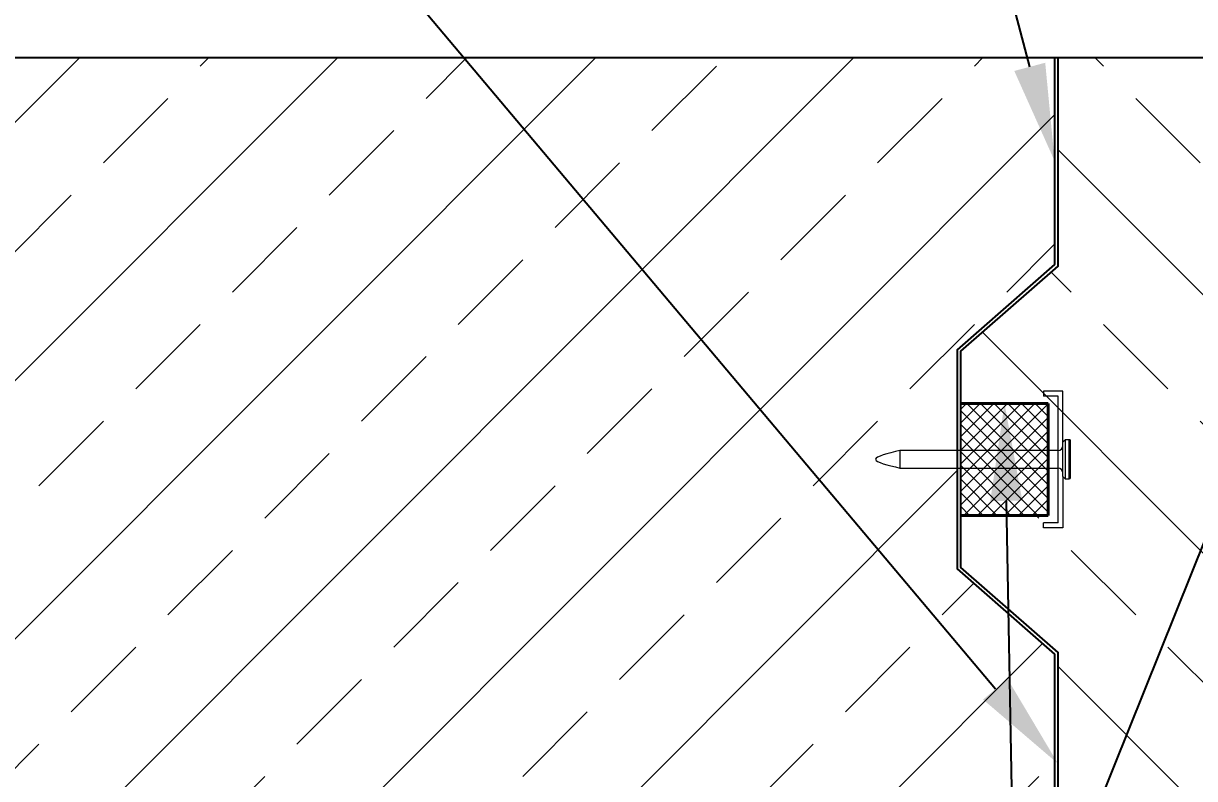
# Model space of a CAD drawing. Header units: millimetres. Extents: x 647 to 146539, y -131215 to 59.
# Drawn here: x 105423.5 to 105664.2, y -12095.7 to -11940.7 of the extents above; entities that cross this region are included whole.
import ezdxf
from ezdxf import colors
from ezdxf.entities.mleader import LeaderData, LeaderLine
from ezdxf.math import Vec2, Vec3

# ---------------------------------------------------------------- set-up
doc = ezdxf.new("R2010")
doc.units = ezdxf.units.MM
for name, color, linetype, lineweight in [('G-Cienka', 4, 'Continuous', 9), ('G-Elementy konstrukcyjne', 1, 'Continuous', 40), ('G-Kreskowanie', 9, 'Continuous', 5), ('G-Obrys', 3, 'Continuous', 20)]:
    doc.layers.add(name, color=color, linetype=linetype, lineweight=lineweight)
doc.layers.add('G-Prety', color=1, linetype='Continuous')
doc.styles.add('Arial-GG', font='arial.ttf')

msp = doc.modelspace()

# ---------------------------------------------------------------- hatches: boundary and pattern name
at = {"layer": 'G-Kreskowanie'}
h = msp.add_hatch(dxfattribs=at)
h.set_pattern_fill('ANSI33', color=256, scale=150)
h.set_pattern_definition([(45, (-1494506.263, 725752.96), (-26.5165043, 26.5165043), []), (45, (-1494479.746, 725752.96), (-26.5165043, 26.5165043), [18.75, -9.375])])
edge = h.paths.add_edge_path()
edge.add_line((105263.85, -12239.67), (105263.85, -11947.67))
edge.add_line((105263.85, -11947.67), (105635.44, -11947.67))
edge.add_line((105635.44, -11947.67), (105635.44, -11990.17))
edge.add_line((105635.44, -11990.17), (105615.44, -12007.67))
edge.add_line((105615.44, -12007.67), (105615.44, -12028.37))
edge.add_line((105615.44, -12028.37), (105603.64, -12028.37))
edge.add_spline(control_points=[(105603.64, -12028.37), (105601.14, -12028.97), (105596.14, -12030.17), (105601.14, -12031.37), (105603.64, -12031.97)], knot_values=[0, 0, 0, 0, 0.5, 1, 1, 1, 1], degree=3, periodic=0)
edge.add_line((105603.64, -12031.97), (105615.44, -12031.97))
edge.add_line((105615.44, -12031.97), (105615.44, -12052.67))
edge.add_line((105615.44, -12052.67), (105635.44, -12070.17))
edge.add_line((105635.44, -12070.17), (105635.44, -12115.17))
edge.add_line((105635.44, -12115.17), (105615.44, -12132.67))
edge.add_line((105615.44, -12132.67), (105615.44, -12153.37))
edge.add_line((105615.44, -12153.37), (105603.64, -12153.37))
edge.add_spline(control_points=[(105603.64, -12153.37), (105601.14, -12153.97), (105596.14, -12155.17), (105601.14, -12156.37), (105603.64, -12156.97)], knot_values=[0, 0, 0, 0, 0.5, 1, 1, 1, 1], degree=3, periodic=0)
edge.add_line((105603.64, -12156.97), (105615.44, -12156.97))
edge.add_line((105615.44, -12156.97), (105615.44, -12177.67))
edge.add_line((105615.44, -12177.67), (105635.44, -12195.17))
edge.add_line((105635.44, -12195.17), (105635.44, -12239.67))
edge.add_line((105635.44, -12239.67), (105535.8, -12239.67))
edge.add_ellipse((105535.8, -12232.67), major_axis=(7, 0), ratio=1, start_angle=270, end_angle=360)
edge.add_ellipse((105535.8, -12232.67), major_axis=(7, 0), ratio=1, start_angle=0, end_angle=270)
edge.add_line((105535.8, -12239.67), (105335.8, -12239.67))
edge.add_ellipse((105335.8, -12232.67), major_axis=(7, 0), ratio=1, start_angle=270, end_angle=360)
edge.add_ellipse((105335.8, -12232.67), major_axis=(7, 0), ratio=1, start_angle=0, end_angle=270)
edge.add_line((105335.8, -12239.67), (105263.85, -12239.67))
h = msp.add_hatch(dxfattribs=at)
h.set_pattern_fill('ANSI33', color=256, scale=150, angle=90)
h.set_pattern_definition([(135, (-1494506.263, 725752.96), (-26.5165043, -26.5165043), []), (135, (-1494506.263, 725779.477), (-26.5165043, -26.5165043), [18.75, -9.375])])
h.paths.add_polyline_path([(105636.14, -12239.67), (105636.14, -12194.85), (105616.14, -12177.35), (105616.14, -12166.69), (105634.14, -12166.69), (105634.14, -12143.69), (105616.14, -12143.69), (105616.14, -12132.99), (105636.14, -12115.49), (105636.14, -12069.85), (105616.14, -12052.35), (105616.14, -12041.69), (105634.14, -12041.69), (105634.14, -12018.69), (105616.14, -12018.69), (105616.14, -12007.99), (105636.14, -11990.49), (105636.14, -11947.67), (106007.74, -11947.67), (106007.74, -12239.67), (105935.8, -12239.67, 0.414214), (105942.8, -12232.67, 2.414214), (105935.8, -12239.67), (105735.8, -12239.67, 0.414214), (105742.8, -12232.67, 2.414214), (105735.8, -12239.67)])
h.paths.add_polyline_path([(105832.79, -12237.55), (105848.1, -12237.55), (105848.1, -12165.18), (105832.79, -12165.18)], flags=24)
h = msp.add_hatch(dxfattribs=at)
h.set_pattern_fill('NET', color=256, scale=0.625, angle=315)
h.set_pattern_definition([(315, (105116.4525, -10701.0896), (1.403165, 1.403165), []), (45, (105116.4525, -10701.0896), (-1.403165, 1.403165), [])])
h.paths.add_polyline_path([(105634.14, -12041.69), (105634.14, -12018.69), (105616.14, -12018.69), (105616.14, -12041.69)])

# ---------------------------------------------------------------- linework, layer by layer
at = {"layer": 'G-Cienka'}
for p, q in [((105637.14, -12016.17), (105633.14, -12016.17)), ((105633.14, -12016.17), (105633.14, -12017.17)), ((105637.14, -12026.69), (105637.14, -12016.17)), ((105636.14, -12017.17), (105633.14, -12017.17)), ((105636.14, -12043.22), (105636.14, -12017.17)), ((105637.64, -12026.17), (105637.14, -12026.67)), ((105637.64, -12034.17), (105637.64, -12026.17)), ((105638.44, -12026.17), (105637.64, -12026.17)), ((105638.44, -12026.39), (105638.44, -12026.17)), ((105638.44, -12026.2), (105638.44, -12026.99)), ((105638.44, -12026.28), (105638.44, -12026.2)), ((105638.64, -12026.2), (105638.44, -12026.2)), ((105638.44, -12026.2), (105638.64, -12026.2)), ((105638.44, -12026.2), (105638.44, -12026.23)), ((105638.44, -12026.97), (105638.44, -12026.23)), ((105638.64, -12026.23), (105638.44, -12026.23)), ((105638.64, -12026.28), (105638.44, -12026.28)), ((105638.44, -12027.08), (105638.44, -12026.28)), ((105638.44, -12026.39), (105638.44, -12026.3)), ((105638.44, -12026.3), (105638.64, -12026.3)), ((105638.44, -12026.3), (105638.44, -12027.1)), ((105638.44, -12026.47), (105638.44, -12026.39)), ((105638.64, -12026.39), (105638.44, -12026.39)), ((105638.44, -12026.39), (105638.64, -12026.39)), ((105638.44, -12027.19), (105638.44, -12026.39)), ((105638.44, -12026.47), (105638.44, -12026.89)), ((105638.44, -12026.47), (105638.64, -12026.47)), ((105638.44, -12026.47), (105638.64, -12026.47)), ((105638.44, -12026.47), (105638.44, -12026.56)), ((105638.44, -12026.47), (105638.44, -12027.21)), ((105638.64, -12026.2), (105638.64, -12026.99)), ((105638.64, -12026.28), (105638.64, -12026.2)), ((105638.64, -12026.2), (105638.64, -12026.2)), ((105638.64, -12026.97), (105638.64, -12026.23)), ((105638.64, -12026.47), (105638.64, -12026.23)), ((105638.64, -12027.08), (105638.64, -12026.28)), ((105638.64, -12026.39), (105638.64, -12026.3)), ((105638.64, -12026.3), (105638.64, -12027.1)), ((105638.64, -12026.39), (105638.64, -12026.39)), ((105638.64, -12027.19), (105638.64, -12026.39)), ((105638.64, -12026.47), (105638.64, -12026.89)), ((105638.64, -12026.47), (105638.64, -12026.88)), ((105638.64, -12026.47), (105638.64, -12027.21)), ((105636.14, -12028.37), (105603.64, -12028.37)), ((105603.64, -12028.37), (105603.64, -12031.97)), ((105637.14, -12033.67), (105637.14, -12026.69)), ((105638.44, -12026.86), (105638.44, -12026.56)), ((105638.64, -12026.56), (105638.44, -12026.56)), ((105638.44, -12026.82), (105638.44, -12026.86)), ((105638.44, -12026.82), (105638.64, -12026.82)), ((105638.44, -12026.82), (105638.44, -12026.99)), ((105638.44, -12026.86), (105638.64, -12026.86)), ((105638.44, -12027.01), (105638.44, -12026.88)), ((105638.64, -12026.88), (105638.44, -12026.88)), ((105638.44, -12027.29), (105638.44, -12026.88)), ((105638.64, -12026.89), (105638.44, -12026.89)), ((105638.44, -12026.89), (105638.44, -12026.97)), ((105638.44, -12026.97), (105638.64, -12026.97)), ((105638.64, -12026.99), (105638.44, -12026.99)), ((105638.64, -12026.99), (105638.44, -12026.99)), ((105638.44, -12026.99), (105638.44, -12027.08)), ((105638.44, -12027.06), (105638.44, -12026.99)), ((105638.44, -12027.01), (105638.64, -12027.01)), ((105638.44, -12027.01), (105638.44, -12027.31)), ((105638.44, -12027.86), (105638.44, -12027.06)), ((105638.64, -12027.06), (105638.44, -12027.06)), ((105638.44, -12027.08), (105638.44, -12027.88)), ((105638.44, -12027.17), (105638.44, -12027.08)), ((105638.44, -12027.08), (105638.64, -12027.08)), ((105638.44, -12027.08), (105638.64, -12027.08)), ((105638.64, -12027.1), (105638.44, -12027.1)), ((105638.44, -12027.1), (105638.44, -12027.19)), ((105638.44, -12027.12), (105638.44, -12027.77)), ((105638.44, -12027.12), (105638.64, -12027.12)), ((105638.44, -12027.12), (105638.44, -12027.33)), ((105638.44, -12027.97), (105638.44, -12027.17)), ((105638.64, -12027.17), (105638.44, -12027.17)), ((105638.44, -12027.19), (105638.44, -12027.99)), ((105638.44, -12027.28), (105638.44, -12027.19)), ((105638.44, -12027.19), (105638.64, -12027.19)), ((105638.44, -12027.19), (105638.64, -12027.19)), ((105638.64, -12027.21), (105638.44, -12027.21)), ((105638.44, -12027.21), (105638.44, -12027.29)), ((105638.44, -12028.07), (105638.44, -12027.28)), ((105638.64, -12027.28), (105638.44, -12027.28)), ((105638.44, -12027.29), (105638.64, -12027.29)), ((105638.44, -12027.3), (105638.44, -12028.09)), ((105638.44, -12027.38), (105638.44, -12027.3)), ((105638.44, -12027.3), (105638.64, -12027.3)), ((105638.64, -12027.31), (105638.44, -12027.31)), ((105638.44, -12027.31), (105638.44, -12027.36)), ((105638.44, -12027.75), (105638.44, -12027.33)), ((105638.64, -12027.33), (105638.44, -12027.33)), ((105638.64, -12027.36), (105638.44, -12027.36)), ((105638.44, -12027.58), (105638.44, -12027.36)), ((105638.44, -12028.18), (105638.44, -12027.38)), ((105638.64, -12027.38), (105638.44, -12027.38)), ((105638.44, -12027.41), (105638.44, -12028.2)), ((105638.44, -12027.41), (105638.64, -12027.41)), ((105638.44, -12027.49), (105638.44, -12027.41)), ((105638.44, -12028.29), (105638.44, -12027.49)), ((105638.64, -12027.49), (105638.44, -12027.49)), ((105638.44, -12027.51), (105638.44, -12028.31)), ((105638.44, -12027.58), (105638.44, -12027.51)), ((105638.44, -12027.51), (105638.64, -12027.51)), ((105638.44, -12027.58), (105638.64, -12027.58)), ((105638.44, -12027.72), (105638.64, -12027.72)), ((105638.44, -12027.72), (105638.44, -12027.9)), ((105638.44, -12027.72), (105638.44, -12027.75)), ((105638.44, -12028.39), (105638.44, -12027.74)), ((105638.44, -12027.99), (105638.44, -12027.74)), ((105638.64, -12027.74), (105638.44, -12027.74)), ((105638.44, -12027.75), (105638.64, -12027.75)), ((105638.44, -12027.77), (105638.44, -12027.86)), ((105638.64, -12027.77), (105638.44, -12027.77)), ((105638.44, -12027.86), (105638.64, -12027.86)), ((105638.44, -12027.88), (105638.44, -12027.97)), ((105638.64, -12027.88), (105638.44, -12027.88)), ((105638.64, -12027.9), (105638.44, -12027.9)), ((105638.44, -12027.95), (105638.44, -12027.9)), ((105638.44, -12028.75), (105638.44, -12027.95)), ((105638.64, -12027.95), (105638.44, -12027.95)), ((105638.44, -12027.97), (105638.44, -12028.77)), ((105638.44, -12027.97), (105638.64, -12027.97)), ((105638.44, -12027.97), (105638.64, -12027.97)), ((105638.44, -12028.06), (105638.44, -12027.97)), ((105638.44, -12027.99), (105638.44, -12028.42)), ((105638.44, -12027.99), (105638.64, -12027.99)), ((105638.44, -12027.99), (105638.44, -12028.07)), ((105638.64, -12027.99), (105638.44, -12027.99)), ((105638.44, -12028.85), (105638.44, -12028.06)), ((105638.64, -12028.06), (105638.44, -12028.06)), ((105638.44, -12028.07), (105638.64, -12028.07)), ((105638.44, -12028.16), (105638.44, -12028.08)), ((105638.44, -12028.08), (105638.44, -12028.87)), ((105638.44, -12028.08), (105638.64, -12028.08)), ((105638.44, -12028.09), (105638.44, -12028.18)), ((105638.64, -12028.09), (105638.44, -12028.09)), ((105638.64, -12028.16), (105638.44, -12028.16)), ((105638.44, -12028.96), (105638.44, -12028.16)), ((105638.44, -12028.18), (105638.64, -12028.18)), ((105638.44, -12028.19), (105638.44, -12028.98)), ((105638.44, -12028.19), (105638.64, -12028.19)), ((105638.44, -12028.27), (105638.44, -12028.19)), ((105638.44, -12028.2), (105638.44, -12028.29)), ((105638.64, -12028.2), (105638.44, -12028.2)), ((105638.44, -12029.07), (105638.44, -12028.27)), ((105638.64, -12028.27), (105638.44, -12028.27)), ((105638.44, -12028.29), (105638.44, -12029.09)), ((105638.44, -12028.29), (105638.64, -12028.29)), ((105638.44, -12028.29), (105638.64, -12028.29)), ((105638.44, -12028.38), (105638.44, -12028.29)), ((105638.44, -12028.31), (105638.44, -12028.39)), ((105638.64, -12028.31), (105638.44, -12028.31)), ((105638.44, -12029.17), (105638.44, -12028.38)), ((105638.64, -12028.38), (105638.44, -12028.38)), ((105638.44, -12028.39), (105638.64, -12028.39)), ((105638.44, -12028.4), (105638.44, -12029.2)), ((105638.44, -12028.4), (105638.64, -12028.4)), ((105638.44, -12028.49), (105638.44, -12028.4)), ((105638.44, -12028.42), (105638.44, -12028.45)), ((105638.64, -12028.42), (105638.44, -12028.42)), ((105638.64, -12028.45), (105638.44, -12028.45)), ((105638.44, -12028.66), (105638.44, -12028.45)), ((105638.44, -12029.28), (105638.44, -12028.49)), ((105638.64, -12028.49), (105638.44, -12028.49)), ((105638.44, -12028.51), (105638.44, -12029.3)), ((105638.44, -12028.51), (105638.64, -12028.51)), ((105638.44, -12028.59), (105638.44, -12028.51)), ((105638.44, -12029.39), (105638.44, -12028.59)), ((105638.64, -12028.59), (105638.44, -12028.59)), ((105638.44, -12028.61), (105638.44, -12029.41)), ((105638.44, -12028.61), (105638.64, -12028.61)), ((105638.44, -12028.66), (105638.44, -12028.61)), ((105638.44, -12028.66), (105638.64, -12028.66)), ((105638.44, -12028.67), (105638.64, -12028.67)), ((105638.44, -12028.67), (105638.44, -12028.86)), ((105638.44, -12028.67), (105638.44, -12028.75)), ((105638.44, -12028.75), (105638.64, -12028.75)), ((105638.44, -12028.77), (105638.44, -12028.85)), ((105638.64, -12028.77), (105638.44, -12028.77)), ((105638.44, -12028.85), (105638.64, -12028.85)), ((105638.64, -12028.86), (105638.44, -12028.86)), ((105638.44, -12028.94), (105638.44, -12028.86)), ((105638.44, -12028.87), (105638.44, -12030.64)), ((105638.44, -12028.87), (105638.44, -12029.65)), ((105638.44, -12028.87), (105638.64, -12028.87)), ((105638.44, -12028.87), (105638.44, -12028.96)), ((105638.64, -12028.87), (105638.44, -12028.87)), ((105638.64, -12026.86), (105638.64, -12026.56)), ((105638.64, -12026.82), (105638.64, -12026.56)), ((105638.64, -12026.82), (105638.64, -12026.86)), ((105638.64, -12027.29), (105638.64, -12026.88)), ((105638.64, -12026.89), (105638.64, -12026.97)), ((105638.64, -12027.12), (105638.64, -12026.99)), ((105638.64, -12026.99), (105638.64, -12027.08)), ((105638.64, -12027.06), (105638.64, -12026.99)), ((105638.64, -12027.01), (105638.64, -12027.31)), ((105638.64, -12027.01), (105638.64, -12027.36)), ((105638.64, -12027.86), (105638.64, -12027.06)), ((105638.64, -12027.08), (105638.64, -12027.88)), ((105638.64, -12027.17), (105638.64, -12027.08)), ((105638.64, -12027.1), (105638.64, -12027.19)), ((105638.64, -12027.12), (105638.64, -12027.77)), ((105638.64, -12027.97), (105638.64, -12027.17)), ((105638.64, -12027.19), (105638.64, -12027.99)), ((105638.64, -12027.28), (105638.64, -12027.19)), ((105638.64, -12027.21), (105638.64, -12027.29)), ((105638.64, -12028.07), (105638.64, -12027.28)), ((105638.64, -12027.3), (105638.64, -12028.09)), ((105638.64, -12027.38), (105638.64, -12027.3)), ((105638.64, -12027.31), (105638.64, -12027.36)), ((105638.64, -12027.75), (105638.64, -12027.33)), ((105638.64, -12027.72), (105638.64, -12027.33)), ((105638.64, -12028.18), (105638.64, -12027.38)), ((105638.64, -12027.41), (105638.64, -12028.2)), ((105638.64, -12027.49), (105638.64, -12027.41)), ((105638.64, -12028.29), (105638.64, -12027.49)), ((105638.64, -12027.51), (105638.64, -12028.31)), ((105638.64, -12027.58), (105638.64, -12027.51)), ((105638.64, -12027.58), (105638.64, -12027.74)), ((105638.64, -12027.72), (105638.64, -12027.75)), ((105638.64, -12028.39), (105638.64, -12027.74)), ((105638.64, -12027.77), (105638.64, -12027.86)), ((105638.64, -12027.88), (105638.64, -12027.97)), ((105638.64, -12028.67), (105638.64, -12027.9)), ((105638.64, -12027.95), (105638.64, -12027.9)), ((105638.64, -12028.75), (105638.64, -12027.95)), ((105638.64, -12027.97), (105638.64, -12028.77)), ((105638.64, -12028.06), (105638.64, -12027.97)), ((105638.64, -12027.99), (105638.64, -12028.45)), ((105638.64, -12027.99), (105638.64, -12028.42)), ((105638.64, -12027.99), (105638.64, -12028.07)), ((105638.64, -12028.85), (105638.64, -12028.06)), ((105638.64, -12028.16), (105638.64, -12028.08)), ((105638.64, -12028.08), (105638.64, -12028.87)), ((105638.64, -12028.09), (105638.64, -12028.18)), ((105638.64, -12028.96), (105638.64, -12028.16)), ((105638.64, -12028.19), (105638.64, -12028.98)), ((105638.64, -12028.27), (105638.64, -12028.19)), ((105638.64, -12028.2), (105638.64, -12028.29)), ((105638.64, -12029.07), (105638.64, -12028.27)), ((105638.64, -12028.29), (105638.64, -12029.09)), ((105638.64, -12028.38), (105638.64, -12028.29)), ((105638.64, -12028.31), (105638.64, -12028.39)), ((105638.64, -12029.17), (105638.64, -12028.38)), ((105638.64, -12028.4), (105638.64, -12029.2)), ((105638.64, -12028.49), (105638.64, -12028.4)), ((105638.64, -12028.42), (105638.64, -12028.45)), ((105638.64, -12029.28), (105638.64, -12028.49)), ((105638.64, -12028.51), (105638.64, -12029.3)), ((105638.64, -12028.59), (105638.64, -12028.51)), ((105638.64, -12029.39), (105638.64, -12028.59)), ((105638.64, -12028.61), (105638.64, -12029.41)), ((105638.64, -12028.66), (105638.64, -12028.61)), ((105638.64, -12028.66), (105638.64, -12029.49)), ((105638.64, -12028.67), (105638.64, -12028.75)), ((105638.64, -12028.77), (105638.64, -12028.85)), ((105638.64, -12028.87), (105638.64, -12028.86)), ((105638.64, -12028.94), (105638.64, -12028.86)), ((105638.64, -12028.87), (105638.64, -12029.65)), ((105638.64, -12028.87), (105638.64, -12028.96)), ((105638.44, -12029.74), (105638.44, -12028.94)), ((105638.64, -12028.94), (105638.44, -12028.94)), ((105638.44, -12028.96), (105638.64, -12028.96)), ((105638.44, -12028.97), (105638.44, -12029.76)), ((105638.44, -12029.05), (105638.44, -12028.97)), ((105638.44, -12028.97), (105638.64, -12028.97)), ((105638.44, -12028.98), (105638.44, -12029.07)), ((105638.64, -12028.98), (105638.44, -12028.98)), ((105638.44, -12029.85), (105638.44, -12029.05)), ((105638.64, -12029.05), (105638.44, -12029.05)), ((105638.44, -12029.07), (105638.44, -12029.87)), ((105638.44, -12029.07), (105638.64, -12029.07)), ((105638.44, -12029.07), (105638.64, -12029.07)), ((105638.44, -12029.16), (105638.44, -12029.07)), ((105638.44, -12029.09), (105638.44, -12029.17)), ((105638.64, -12029.09), (105638.44, -12029.09)), ((105638.44, -12029.95), (105638.44, -12029.16)), ((105638.64, -12029.16), (105638.44, -12029.16)), ((105638.44, -12029.17), (105638.64, -12029.17)), ((105638.44, -12029.18), (105638.44, -12029.98)), ((105638.44, -12029.18), (105638.64, -12029.18)), ((105638.44, -12029.27), (105638.44, -12029.18)), ((105638.44, -12029.2), (105638.44, -12029.28)), ((105638.64, -12029.2), (105638.44, -12029.2)), ((105638.44, -12030.06), (105638.44, -12029.27)), ((105638.64, -12029.27), (105638.44, -12029.27)), ((105638.44, -12029.28), (105638.64, -12029.28)), ((105638.44, -12029.29), (105638.44, -12030.08)), ((105638.44, -12029.29), (105638.64, -12029.29)), ((105638.44, -12029.37), (105638.44, -12029.29)), ((105638.44, -12029.3), (105638.44, -12029.39)), ((105638.64, -12029.3), (105638.44, -12029.3)), ((105638.44, -12030.17), (105638.44, -12029.37)), ((105638.64, -12029.37), (105638.44, -12029.37)), ((105638.44, -12029.48), (105638.44, -12029.39)), ((105638.44, -12029.39), (105638.44, -12030.19)), ((105638.44, -12029.39), (105638.64, -12029.39)), ((105638.44, -12029.39), (105638.64, -12029.39)), ((105638.44, -12029.41), (105638.44, -12029.49)), ((105638.64, -12029.41), (105638.44, -12029.41)), ((105638.44, -12030.28), (105638.44, -12029.48)), ((105638.64, -12029.48), (105638.44, -12029.48)), ((105638.64, -12029.49), (105638.44, -12029.49)), ((105638.44, -12029.69), (105638.44, -12029.49)), ((105638.44, -12029.5), (105638.44, -12030.3)), ((105638.44, -12029.5), (105638.64, -12029.5)), ((105638.44, -12029.59), (105638.44, -12029.5)), ((105638.44, -12030.38), (105638.44, -12029.59)), ((105638.64, -12029.59), (105638.44, -12029.59)), ((105638.44, -12029.61), (105638.44, -12030.4)), ((105638.44, -12029.61), (105638.64, -12029.61)), ((105638.44, -12029.69), (105638.44, -12029.61)), ((105638.44, -12029.65), (105638.44, -12029.74)), ((105638.64, -12029.65), (105638.44, -12029.65)), ((105638.44, -12029.69), (105638.64, -12029.69)), ((105638.44, -12030.49), (105638.44, -12029.71)), ((105638.44, -12031.47), (105638.44, -12029.71)), ((105638.64, -12029.71), (105638.44, -12029.71)), ((105638.44, -12029.74), (105638.64, -12029.74)), ((105638.44, -12029.76), (105638.44, -12029.85)), ((105638.64, -12029.76), (105638.44, -12029.76)), ((105638.44, -12029.85), (105638.44, -12030.64)), ((105638.44, -12029.94), (105638.44, -12029.85)), ((105638.44, -12029.85), (105638.64, -12029.85)), ((105638.44, -12029.85), (105638.64, -12029.85)), ((105638.44, -12029.87), (105638.44, -12029.95)), ((105638.64, -12029.87), (105638.44, -12029.87)), ((105638.44, -12030.73), (105638.44, -12029.94)), ((105638.64, -12029.94), (105638.44, -12029.94)), ((105638.44, -12029.95), (105638.64, -12029.95)), ((105638.44, -12029.96), (105638.44, -12030.76)), ((105638.44, -12029.96), (105638.64, -12029.96)), ((105638.44, -12030.05), (105638.44, -12029.96)), ((105638.44, -12029.98), (105638.44, -12030.06)), ((105638.64, -12029.98), (105638.44, -12029.98)), ((105638.44, -12030.84), (105638.44, -12030.05)), ((105638.64, -12030.05), (105638.44, -12030.05)), ((105638.44, -12030.06), (105638.64, -12030.06)), ((105638.44, -12030.07), (105638.44, -12030.86)), ((105638.44, -12030.15), (105638.44, -12030.07)), ((105638.44, -12030.07), (105638.64, -12030.07)), ((105638.44, -12030.08), (105638.44, -12030.17)), ((105638.64, -12030.08), (105638.44, -12030.08)), ((105638.44, -12030.95), (105638.44, -12030.15)), ((105638.64, -12030.15), (105638.44, -12030.15)), ((105638.44, -12030.17), (105638.44, -12030.97)), ((105638.44, -12030.17), (105638.64, -12030.17)), ((105638.44, -12030.26), (105638.44, -12030.17)), ((105638.44, -12030.17), (105638.64, -12030.17)), ((105638.64, -12030.19), (105638.44, -12030.19)), ((105638.44, -12030.19), (105638.44, -12030.28)), ((105638.44, -12031.06), (105638.44, -12030.26)), ((105638.64, -12030.26), (105638.44, -12030.26)), ((105638.44, -12030.37), (105638.44, -12030.28)), ((105638.44, -12030.28), (105638.44, -12031.08)), ((105638.44, -12030.28), (105638.64, -12030.28)), ((105638.44, -12030.28), (105638.64, -12030.28)), ((105638.44, -12030.3), (105638.44, -12030.38)), ((105638.64, -12030.3), (105638.44, -12030.3)), ((105638.44, -12031.16), (105638.44, -12030.37)), ((105638.64, -12030.37), (105638.44, -12030.37)), ((105638.44, -12030.38), (105638.64, -12030.38)), ((105638.44, -12030.39), (105638.44, -12031.18)), ((105638.44, -12030.47), (105638.44, -12030.39)), ((105638.44, -12030.39), (105638.64, -12030.39)), ((105638.44, -12030.4), (105638.44, -12030.49)), ((105638.64, -12030.4), (105638.44, -12030.4)), ((105638.44, -12031.27), (105638.44, -12030.47)), ((105638.64, -12030.47), (105638.44, -12030.47)), ((105638.44, -12030.49), (105638.64, -12030.49)), ((105638.44, -12030.5), (105638.44, -12031.29)), ((105638.44, -12030.5), (105638.64, -12030.5)), ((105638.44, -12030.58), (105638.44, -12030.5)), ((105638.44, -12031.38), (105638.44, -12030.58)), ((105638.64, -12030.58), (105638.44, -12030.58)), ((105638.44, -12030.6), (105638.44, -12031.4)), ((105638.44, -12030.6), (105638.64, -12030.6)), ((105638.44, -12030.69), (105638.44, -12030.6)), ((105638.64, -12030.64), (105638.44, -12030.64)), ((105638.44, -12030.65), (105638.44, -12030.73)), ((105638.44, -12030.65), (105638.44, -12030.85)), ((105638.44, -12030.65), (105638.64, -12030.65)), ((105638.44, -12031.47), (105638.44, -12030.69)), ((105638.64, -12030.69), (105638.44, -12030.69)), ((105638.44, -12030.73), (105638.64, -12030.73)), ((105638.44, -12030.76), (105638.44, -12030.84)), ((105638.64, -12030.76), (105638.44, -12030.76)), ((105638.44, -12030.84), (105638.64, -12030.84)), ((105638.44, -12030.93), (105638.44, -12030.85)), ((105638.64, -12030.85), (105638.44, -12030.85)), ((105638.44, -12030.86), (105638.44, -12030.95)), ((105638.64, -12030.86), (105638.44, -12030.86)), ((105638.44, -12031.73), (105638.44, -12030.93)), ((105638.64, -12030.93), (105638.44, -12030.93)), ((105638.44, -12030.95), (105638.44, -12031.75)), ((105638.44, -12030.95), (105638.64, -12030.95)), ((105638.44, -12030.95), (105638.64, -12030.95)), ((105638.44, -12031.04), (105638.44, -12030.95)), ((105638.44, -12030.97), (105638.44, -12031.06)), ((105638.64, -12030.97), (105638.44, -12030.97)), ((105638.44, -12031.84), (105638.44, -12031.04)), ((105638.64, -12031.04), (105638.44, -12031.04)), ((105638.44, -12031.06), (105638.44, -12031.86)), ((105638.44, -12031.06), (105638.64, -12031.06)), ((105638.44, -12031.06), (105638.64, -12031.06)), ((105638.44, -12031.15), (105638.44, -12031.06)), ((105638.44, -12031.08), (105638.44, -12031.16)), ((105638.64, -12031.08), (105638.44, -12031.08)), ((105638.44, -12031.94), (105638.44, -12031.15)), ((105638.64, -12031.15), (105638.44, -12031.15)), ((105638.44, -12031.16), (105638.64, -12031.16)), ((105638.44, -12031.17), (105638.64, -12031.17)), ((105638.44, -12031.17), (105638.44, -12031.96)), ((105638.44, -12031.25), (105638.44, -12031.17)), ((105638.44, -12031.18), (105638.44, -12031.27)), ((105638.64, -12031.18), (105638.44, -12031.18)), ((105638.64, -12031.25), (105638.44, -12031.25)), ((105638.44, -12032.05), (105638.44, -12031.25)), ((105638.44, -12031.27), (105638.64, -12031.27)), ((105638.44, -12031.36), (105638.44, -12031.28)), ((105638.44, -12031.28), (105638.44, -12032.07)), ((105638.44, -12031.28), (105638.64, -12031.28)), ((105638.64, -12029.74), (105638.64, -12028.94)), ((105638.64, -12028.97), (105638.64, -12029.76)), ((105638.64, -12029.05), (105638.64, -12028.97)), ((105638.64, -12028.98), (105638.64, -12029.07)), ((105638.64, -12029.85), (105638.64, -12029.05)), ((105638.64, -12029.07), (105638.64, -12029.87)), ((105638.64, -12029.16), (105638.64, -12029.07)), ((105638.64, -12029.09), (105638.64, -12029.17)), ((105638.64, -12029.95), (105638.64, -12029.16)), ((105638.64, -12029.18), (105638.64, -12029.98)), ((105638.64, -12029.27), (105638.64, -12029.18)), ((105638.64, -12029.2), (105638.64, -12029.28)), ((105638.64, -12030.06), (105638.64, -12029.27)), ((105638.64, -12029.29), (105638.64, -12030.08)), ((105638.64, -12029.37), (105638.64, -12029.29)), ((105638.64, -12029.3), (105638.64, -12029.39)), ((105638.64, -12030.17), (105638.64, -12029.37)), ((105638.64, -12029.48), (105638.64, -12029.39)), ((105638.64, -12029.39), (105638.64, -12030.19)), ((105638.64, -12029.41), (105638.64, -12029.49)), ((105638.64, -12030.28), (105638.64, -12029.48)), ((105638.64, -12029.5), (105638.64, -12030.3)), ((105638.64, -12029.59), (105638.64, -12029.5)), ((105638.64, -12030.38), (105638.64, -12029.59)), ((105638.64, -12029.61), (105638.64, -12030.4)), ((105638.64, -12029.69), (105638.64, -12029.61)), ((105638.64, -12029.65), (105638.64, -12029.74)), ((105638.64, -12029.69), (105638.64, -12029.71)), ((105638.64, -12030.49), (105638.64, -12029.71)), ((105638.64, -12029.76), (105638.64, -12029.85)), ((105638.64, -12029.85), (105638.64, -12030.64)), ((105638.64, -12029.94), (105638.64, -12029.85)), ((105638.64, -12029.87), (105638.64, -12029.95)), ((105638.64, -12030.73), (105638.64, -12029.94)), ((105638.64, -12029.96), (105638.64, -12030.76)), ((105638.64, -12030.05), (105638.64, -12029.96)), ((105638.64, -12029.98), (105638.64, -12030.06)), ((105638.64, -12030.84), (105638.64, -12030.05)), ((105638.64, -12030.07), (105638.64, -12030.86)), ((105638.64, -12030.15), (105638.64, -12030.07)), ((105638.64, -12030.08), (105638.64, -12030.17)), ((105638.64, -12030.95), (105638.64, -12030.15)), ((105638.64, -12030.17), (105638.64, -12030.97)), ((105638.64, -12030.26), (105638.64, -12030.17)), ((105638.64, -12030.19), (105638.64, -12030.28)), ((105638.64, -12031.06), (105638.64, -12030.26)), ((105638.64, -12030.37), (105638.64, -12030.28)), ((105638.64, -12030.28), (105638.64, -12031.08)), ((105638.64, -12030.3), (105638.64, -12030.38)), ((105638.64, -12031.16), (105638.64, -12030.37)), ((105638.64, -12030.39), (105638.64, -12031.18)), ((105638.64, -12030.47), (105638.64, -12030.39)), ((105638.64, -12030.4), (105638.64, -12030.49)), ((105638.64, -12031.27), (105638.64, -12030.47)), ((105638.64, -12030.5), (105638.64, -12031.29)), ((105638.64, -12030.58), (105638.64, -12030.5)), ((105638.64, -12031.38), (105638.64, -12030.58)), ((105638.64, -12030.6), (105638.64, -12031.4)), ((105638.64, -12030.69), (105638.64, -12030.6)), ((105638.64, -12030.65), (105638.64, -12030.64)), ((105638.64, -12030.65), (105638.64, -12030.73)), ((105638.64, -12031.47), (105638.64, -12030.69)), ((105638.64, -12030.76), (105638.64, -12030.84)), ((105638.64, -12031.68), (105638.64, -12030.85)), ((105638.64, -12030.93), (105638.64, -12030.85)), ((105638.64, -12030.86), (105638.64, -12030.95)), ((105638.64, -12031.73), (105638.64, -12030.93)), ((105638.64, -12030.95), (105638.64, -12031.75)), ((105638.64, -12031.04), (105638.64, -12030.95)), ((105638.64, -12030.97), (105638.64, -12031.06)), ((105638.64, -12031.84), (105638.64, -12031.04)), ((105638.64, -12031.06), (105638.64, -12031.86)), ((105638.64, -12031.15), (105638.64, -12031.06)), ((105638.64, -12031.08), (105638.64, -12031.16)), ((105638.64, -12031.94), (105638.64, -12031.15)), ((105638.64, -12031.25), (105638.64, -12031.17)), ((105638.64, -12031.17), (105638.64, -12031.96)), ((105638.64, -12031.18), (105638.64, -12031.27)), ((105638.64, -12032.05), (105638.64, -12031.25)), ((105638.64, -12031.28), (105638.64, -12032.07)), ((105638.64, -12031.36), (105638.64, -12031.28)), ((105603.64, -12031.97), (105636.14, -12031.97)), ((105637.14, -12033.67), (105637.64, -12034.17)), ((105638.64, -12031.29), (105638.44, -12031.29)), ((105638.44, -12031.29), (105638.44, -12031.38)), ((105638.44, -12032.16), (105638.44, -12031.36)), ((105638.64, -12031.36), (105638.44, -12031.36)), ((105638.44, -12031.38), (105638.44, -12032.18)), ((105638.44, -12031.38), (105638.64, -12031.38)), ((105638.44, -12031.38), (105638.64, -12031.38)), ((105638.44, -12031.47), (105638.44, -12031.38)), ((105638.44, -12031.4), (105638.44, -12031.48)), ((105638.64, -12031.4), (105638.44, -12031.4)), ((105638.64, -12031.47), (105638.44, -12031.47)), ((105638.44, -12032.26), (105638.44, -12031.47)), ((105638.44, -12031.47), (105638.64, -12031.47)), ((105638.44, -12031.68), (105638.44, -12031.48)), ((105638.64, -12031.48), (105638.44, -12031.48)), ((105638.44, -12031.49), (105638.64, -12031.49)), ((105638.44, -12031.49), (105638.44, -12032.29)), ((105638.44, -12031.58), (105638.44, -12031.49)), ((105638.44, -12032.37), (105638.44, -12031.58)), ((105638.64, -12031.58), (105638.44, -12031.58)), ((105638.44, -12031.68), (105638.44, -12031.6)), ((105638.44, -12031.6), (105638.64, -12031.6)), ((105638.44, -12031.6), (105638.44, -12032.39)), ((105638.44, -12031.68), (105638.64, -12031.68)), ((105638.44, -12031.68), (105638.64, -12031.68)), ((105638.44, -12031.68), (105638.44, -12031.89)), ((105638.44, -12031.68), (105638.44, -12031.73)), ((105638.44, -12031.73), (105638.64, -12031.73)), ((105638.44, -12031.75), (105638.44, -12031.84)), ((105638.64, -12031.75), (105638.44, -12031.75)), ((105638.44, -12031.84), (105638.64, -12031.84)), ((105638.64, -12031.86), (105638.44, -12031.86)), ((105638.44, -12031.86), (105638.44, -12031.94)), ((105638.64, -12031.89), (105638.44, -12031.89)), ((105638.44, -12031.93), (105638.44, -12031.89)), ((105638.64, -12031.93), (105638.44, -12031.93)), ((105638.44, -12032.35), (105638.44, -12031.93)), ((105638.44, -12031.94), (105638.64, -12031.94)), ((105638.44, -12031.95), (105638.44, -12032.6)), ((105638.44, -12031.95), (105638.64, -12031.95)), ((105638.44, -12032.03), (105638.44, -12031.95)), ((105638.64, -12031.96), (105638.44, -12031.96)), ((105638.44, -12031.96), (105638.44, -12032.05)), ((105638.44, -12032.83), (105638.44, -12032.03)), ((105638.64, -12032.03), (105638.44, -12032.03)), ((105638.44, -12032.05), (105638.64, -12032.05)), ((105638.44, -12032.06), (105638.44, -12032.85)), ((105638.44, -12032.14), (105638.44, -12032.06)), ((105638.44, -12032.06), (105638.64, -12032.06)), ((105638.44, -12032.07), (105638.44, -12032.16)), ((105638.64, -12032.07), (105638.44, -12032.07)), ((105638.44, -12032.94), (105638.44, -12032.14)), ((105638.64, -12032.14), (105638.44, -12032.14)), ((105638.44, -12032.16), (105638.44, -12032.96)), ((105638.44, -12032.16), (105638.64, -12032.16)), ((105638.44, -12032.16), (105638.64, -12032.16)), ((105638.44, -12032.25), (105638.44, -12032.16)), ((105638.44, -12032.18), (105638.44, -12032.26)), ((105638.64, -12032.18), (105638.44, -12032.18)), ((105638.44, -12033.04), (105638.44, -12032.25)), ((105638.64, -12032.25), (105638.44, -12032.25)), ((105638.44, -12032.26), (105638.64, -12032.26)), ((105638.44, -12032.27), (105638.44, -12033.07)), ((105638.44, -12032.27), (105638.64, -12032.27)), ((105638.44, -12032.36), (105638.44, -12032.27)), ((105638.64, -12032.29), (105638.44, -12032.29)), ((105638.44, -12032.29), (105638.44, -12032.37)), ((105638.44, -12032.35), (105638.44, -12032.6)), ((105638.44, -12032.35), (105638.64, -12032.35)), ((105638.44, -12033.15), (105638.44, -12032.36)), ((105638.64, -12032.36), (105638.44, -12032.36)), ((105638.44, -12032.37), (105638.64, -12032.37)), ((105638.44, -12032.38), (105638.44, -12033.17)), ((105638.44, -12032.46), (105638.44, -12032.38)), ((105638.44, -12032.38), (105638.64, -12032.38)), ((105638.64, -12032.39), (105638.44, -12032.39)), ((105638.44, -12032.39), (105638.44, -12032.44)), ((105638.44, -12032.62), (105638.44, -12032.44)), ((105638.64, -12032.44), (105638.44, -12032.44)), ((105638.44, -12033.26), (105638.44, -12032.46)), ((105638.64, -12032.46), (105638.44, -12032.46)), ((105638.44, -12032.48), (105638.44, -12033.28)), ((105638.44, -12032.57), (105638.44, -12032.48)), ((105638.44, -12032.48), (105638.64, -12032.48)), ((105638.64, -12032.57), (105638.44, -12032.57)), ((105638.44, -12033.22), (105638.44, -12032.57)), ((105638.44, -12032.59), (105638.44, -12033.02)), ((105638.44, -12032.62), (105638.44, -12032.59)), ((105638.44, -12032.59), (105638.64, -12032.59)), ((105638.64, -12032.6), (105638.44, -12032.6)), ((105638.44, -12032.62), (105638.64, -12032.62)), ((105638.44, -12032.76), (105638.64, -12032.76)), ((105638.44, -12032.76), (105638.44, -12032.98)), ((105638.44, -12032.76), (105638.44, -12032.83)), ((105638.44, -12032.83), (105638.64, -12032.83)), ((105638.44, -12032.85), (105638.44, -12032.94)), ((105638.64, -12032.85), (105638.44, -12032.85)), ((105638.44, -12032.94), (105638.64, -12032.94)), ((105638.44, -12032.96), (105638.44, -12033.04)), ((105638.64, -12032.96), (105638.44, -12032.96)), ((105638.64, -12032.98), (105638.44, -12032.98)), ((105638.44, -12033.03), (105638.44, -12032.98)), ((105638.64, -12033.02), (105638.44, -12033.02)), ((105638.44, -12033.22), (105638.44, -12033.02)), ((105638.44, -12033.33), (105638.44, -12033.03)), ((105638.64, -12033.03), (105638.44, -12033.03)), ((105638.44, -12033.04), (105638.64, -12033.04)), ((105638.44, -12033.05), (105638.64, -12033.05)), ((105638.44, -12033.14), (105638.44, -12033.05)), ((105638.44, -12033.05), (105638.44, -12033.47)), ((105638.44, -12033.07), (105638.44, -12033.15)), ((105638.64, -12033.07), (105638.44, -12033.07)), ((105638.64, -12033.14), (105638.44, -12033.14)), ((105638.44, -12033.88), (105638.44, -12033.14)), ((105638.44, -12033.15), (105638.64, -12033.15)), ((105638.44, -12033.16), (105638.64, -12033.16)), ((105638.44, -12033.24), (105638.44, -12033.16)), ((105638.44, -12033.16), (105638.44, -12033.95)), ((105638.64, -12033.17), (105638.44, -12033.17)), ((105638.44, -12033.17), (105638.44, -12033.26)), ((105638.44, -12033.22), (105638.64, -12033.22)), ((105638.64, -12033.24), (105638.44, -12033.24)), ((105638.44, -12034.04), (105638.44, -12033.24)), ((105638.44, -12033.26), (105638.64, -12033.26)), ((105638.44, -12033.26), (105638.64, -12033.26)), ((105638.44, -12033.35), (105638.44, -12033.26)), ((105638.44, -12033.26), (105638.44, -12034.06)), ((105638.64, -12033.28), (105638.44, -12033.28)), ((105638.44, -12033.28), (105638.44, -12033.35)), ((105638.44, -12033.33), (105638.64, -12033.33)), ((105638.44, -12033.33), (105638.44, -12033.47)), ((105638.44, -12033.52), (105638.44, -12033.35)), ((105638.64, -12033.35), (105638.44, -12033.35)), ((105638.64, -12033.35), (105638.44, -12033.35)), ((105638.44, -12034.14), (105638.44, -12033.35)), ((105638.44, -12033.46), (105638.44, -12033.37)), ((105638.44, -12033.37), (105638.64, -12033.37)), ((105638.44, -12033.37), (105638.44, -12034.11)), ((105638.64, -12033.46), (105638.44, -12033.46)), ((105638.44, -12033.87), (105638.44, -12033.46)), ((105638.64, -12033.47), (105638.44, -12033.47)), ((105638.44, -12033.52), (105638.44, -12033.48)), ((105638.44, -12033.48), (105638.64, -12033.48)), ((105638.44, -12033.48), (105638.44, -12033.78)), ((105638.44, -12033.52), (105638.64, -12033.52)), ((105638.64, -12031.29), (105638.64, -12031.38)), ((105638.64, -12032.16), (105638.64, -12031.36)), ((105638.64, -12031.38), (105638.64, -12032.18)), ((105638.64, -12031.47), (105638.64, -12031.38)), ((105638.64, -12031.4), (105638.64, -12031.48)), ((105638.64, -12032.26), (105638.64, -12031.47)), ((105638.64, -12031.47), (105638.64, -12031.48)), ((105638.64, -12031.49), (105638.64, -12032.29)), ((105638.64, -12031.58), (105638.64, -12031.49)), ((105638.64, -12032.37), (105638.64, -12031.58)), ((105638.64, -12031.68), (105638.64, -12031.6)), ((105638.64, -12031.6), (105638.64, -12032.39)), ((105638.64, -12031.68), (105638.64, -12031.73)), ((105638.64, -12031.68), (105638.64, -12032.44)), ((105638.64, -12031.75), (105638.64, -12031.84)), ((105638.64, -12031.86), (105638.64, -12031.94)), ((105638.64, -12031.93), (105638.64, -12031.89)), ((105638.64, -12032.35), (105638.64, -12031.89)), ((105638.64, -12032.35), (105638.64, -12031.93)), ((105638.64, -12031.95), (105638.64, -12032.6)), ((105638.64, -12032.03), (105638.64, -12031.95)), ((105638.64, -12031.96), (105638.64, -12032.05)), ((105638.64, -12032.83), (105638.64, -12032.03)), ((105638.64, -12032.06), (105638.64, -12032.85)), ((105638.64, -12032.14), (105638.64, -12032.06)), ((105638.64, -12032.07), (105638.64, -12032.16)), ((105638.64, -12032.94), (105638.64, -12032.14)), ((105638.64, -12032.16), (105638.64, -12032.96)), ((105638.64, -12032.25), (105638.64, -12032.16)), ((105638.64, -12032.18), (105638.64, -12032.26)), ((105638.64, -12033.04), (105638.64, -12032.25)), ((105638.64, -12032.27), (105638.64, -12033.07)), ((105638.64, -12032.36), (105638.64, -12032.27)), ((105638.64, -12032.29), (105638.64, -12032.37)), ((105638.64, -12033.15), (105638.64, -12032.36)), ((105638.64, -12032.38), (105638.64, -12033.17)), ((105638.64, -12032.46), (105638.64, -12032.38)), ((105638.64, -12032.39), (105638.64, -12032.44)), ((105638.64, -12033.26), (105638.64, -12032.46)), ((105638.64, -12032.48), (105638.64, -12033.28)), ((105638.64, -12032.57), (105638.64, -12032.48)), ((105638.64, -12033.22), (105638.64, -12032.57)), ((105638.64, -12032.59), (105638.64, -12033.02)), ((105638.64, -12032.62), (105638.64, -12032.59)), ((105638.64, -12032.76), (105638.64, -12032.6)), ((105638.64, -12032.62), (105638.64, -12033.02)), ((105638.64, -12032.76), (105638.64, -12032.83)), ((105638.64, -12032.85), (105638.64, -12032.94)), ((105638.64, -12032.96), (105638.64, -12033.04)), ((105638.64, -12033.33), (105638.64, -12032.98)), ((105638.64, -12033.03), (105638.64, -12032.98)), ((105638.64, -12033.33), (105638.64, -12033.03)), ((105638.64, -12033.14), (105638.64, -12033.05)), ((105638.64, -12033.05), (105638.64, -12033.47)), ((105638.64, -12033.07), (105638.64, -12033.15)), ((105638.64, -12033.88), (105638.64, -12033.14)), ((105638.64, -12033.24), (105638.64, -12033.16)), ((105638.64, -12033.16), (105638.64, -12033.95)), ((105638.64, -12033.17), (105638.64, -12033.26)), ((105638.64, -12033.22), (105638.64, -12033.35)), ((105638.64, -12034.04), (105638.64, -12033.24)), ((105638.64, -12033.35), (105638.64, -12033.26)), ((105638.64, -12033.26), (105638.64, -12034.06)), ((105638.64, -12033.28), (105638.64, -12033.35)), ((105638.64, -12034.14), (105638.64, -12033.35)), ((105638.64, -12033.46), (105638.64, -12033.37)), ((105638.64, -12033.37), (105638.64, -12034.11)), ((105638.64, -12033.87), (105638.64, -12033.46)), ((105638.64, -12033.88), (105638.64, -12033.47)), ((105638.64, -12033.52), (105638.64, -12033.48)), ((105638.64, -12033.48), (105638.64, -12033.78)), ((105638.64, -12033.52), (105638.64, -12033.78)), ((105637.14, -12033.7), (105637.14, -12044.22)), ((105637.64, -12034.17), (105638.44, -12034.17)), ((105638.44, -12033.87), (105638.44, -12033.78)), ((105638.64, -12033.78), (105638.44, -12033.78)), ((105638.44, -12033.87), (105638.64, -12033.87)), ((105638.44, -12033.88), (105638.64, -12033.88)), ((105638.44, -12033.88), (105638.44, -12033.95)), ((105638.64, -12033.95), (105638.44, -12033.95)), ((105638.44, -12033.95), (105638.64, -12033.95)), ((105638.44, -12033.95), (105638.44, -12034.17)), ((105638.44, -12033.95), (105638.44, -12034.04)), ((105638.44, -12034.04), (105638.64, -12034.04)), ((105638.44, -12034.06), (105638.44, -12034.14)), ((105638.64, -12034.06), (105638.44, -12034.06)), ((105638.44, -12034.14), (105638.44, -12034.11)), ((105638.64, -12034.11), (105638.44, -12034.11)), ((105638.64, -12034.14), (105638.44, -12034.14)), ((105638.44, -12034.14), (105638.64, -12034.14)), ((105638.64, -12033.87), (105638.64, -12034.11)), ((105638.64, -12033.95), (105638.64, -12033.95)), ((105638.64, -12033.95), (105638.64, -12034.04)), ((105638.64, -12034.06), (105638.64, -12034.14)), ((105638.64, -12034.14), (105638.64, -12034.14)), ((105636.14, -12043.22), (105633.14, -12043.22)), ((105633.14, -12044.22), (105633.14, -12043.22)), ((105637.14, -12044.22), (105633.14, -12044.22))]:
    msp.add_line(p, q, dxfattribs=at)
for centre, start, end in [((105636.14, -12027.37), 270.0015, 359.9985), ((105636.14, -12032.97), 0.0015, 89.9985)]:
    msp.add_arc(centre, 1, start, end, dxfattribs=at)
msp.add_open_spline([(105603.64, -12028.37), (105601.14, -12028.97), (105596.14, -12030.17), (105601.14, -12031.37), (105603.64, -12031.97)], degree=3, dxfattribs=at)
at = {"layer": 'G-Elementy konstrukcyjne', "ltscale": 2}
for p, q in [((105634.14, -12018.69), (105616.14, -12018.69)), ((105634.14, -12041.69), (105634.14, -12018.69)), ((105616.14, -12041.69), (105634.14, -12041.69))]:
    msp.add_line(p, q, dxfattribs=at)
at = {"layer": 'G-Obrys', "color": 3, "lineweight": 25}
for points in [[(105635.44, -11947.67), (105635.44, -11990.17), (105615.44, -12007.67), (105615.44, -12052.67), (105635.44, -12070.17), (105635.44, -12115.17), (105615.44, -12132.67), (105615.44, -12177.67), (105635.44, -12195.17), (105635.44, -12239.67)], [(105636.14, -12239.67), (105636.14, -12194.85), (105616.14, -12177.35), (105616.14, -12132.99), (105636.14, -12115.49), (105636.14, -12069.85), (105616.14, -12052.35), (105616.14, -12007.99), (105636.14, -11990.49), (105636.14, -11947.67)]]:
    msp.add_lwpolyline(points, dxfattribs=at)
at = {"layer": 'G-Prety', "ltscale": 100}
msp.add_lwpolyline([(105263.85, -11947.67), (106007.74, -11947.67)], dxfattribs=at)

# ---------------------------------------------------------------- leaders
at = {"layer": 'G-Cienka', "ltscale": 0.8}
ml = msp.add_multileader_mtext('Standard', dxfattribs=at)
ml.set_content('{\\fArial|b0|i0|c0|p34;Przerwa technologiczna w betonowaniu}', color=2, style='Arial-GG')
ml.set_leader_properties(color=4)
ml.build(insert=Vec2(0, 0))
ml.multileader.update_dxf_attribs({"text_left_attachment_type": 5, "text_right_attachment_type": 5, "dogleg_length": 10, "arrow_head_size": 20})
ctx = ml.context
ctx.base_point, ctx.char_height, ctx.arrow_head_size, ctx.landing_gap_size, ctx.plane_origin = Vec3(105335.28, -11810.64), 10, 20, 5, Vec3(103792.44, -11583.46)
ctx.left_attachment, ctx.right_attachment = 5, 5
notes = []
notes.append((ctx, [(0, (1, 1, 0), (105593.6, -11810.64), (-1, 0), 5, [(0, [(105635.44, -11968.92)], 0, [])])]))
ctx.mtext.insert, ctx.mtext.defined_height, ctx.mtext.line_spacing_style, ctx.mtext.flow_direction = Vec3(105340.28, -11797.31), 60, 2, 5
ml = msp.add_multileader_mtext('Standard', dxfattribs=at)
ml.set_content('{\\fArial|b0|i0|c0|p34;Uszczelniająca taśma pęczeniejąca\\Pnp. FORBENT typ S 18x23}', color=2, style='Arial-GG')
ml.set_leader_properties(color=4)
ml.build(insert=Vec2(0, 0))
ml.multileader.update_dxf_attribs({"text_left_attachment_type": 5, "text_right_attachment_type": 5, "text_bottom_attachment_type": 0, "dogleg_length": 10, "arrow_head_size": 20})
ctx = ml.context
ctx.base_point, ctx.char_height, ctx.arrow_head_size, ctx.landing_gap_size, ctx.plane_origin = Vec3(105746.69, -11852.13), 10, 20, 5, Vec3(95857.52, 85707.04)
ctx.left_attachment, ctx.right_attachment = 5, 5
notes.append((ctx, [(0, (1, 1, 0), (105744.48, -11852.13), (1, 0), 2.21, [(1, [(105625.14, -12018.69), (105627.4, -12143.69)], 0, [])])]))
ctx.mtext.insert, ctx.mtext.defined_height, ctx.mtext.line_spacing_style, ctx.mtext.flow_direction = Vec3(105751.69, -11822.13), 60, 2, 5
ml = msp.add_multileader_mtext('Standard', dxfattribs=at)
ml.set_content('{\\fArial|b0|i0|c0|p34;Szalunek tracony STP }', color=2, style='Arial-GG')
ml.set_leader_properties(color=4)
ml.build(insert=Vec2(0, 0))
ml.multileader.update_dxf_attribs({"text_left_attachment_type": 5, "text_right_attachment_type": 5, "text_bottom_attachment_type": 0, "dogleg_length": 10, "arrow_head_size": 20})
ctx = ml.context
ctx.base_point, ctx.char_height, ctx.arrow_head_size, ctx.landing_gap_size, ctx.plane_origin = Vec3(105282.96, -11850.54), 10, 20, 5, Vec3(95330.56, 85589.27)
ctx.left_attachment, ctx.right_attachment = 5, 5
notes.append((ctx, [(0, (1, 1, 0), (105432.15, -11850.54), (-1, 0), 2.21, [(0, [(105636.14, -12092.67)], 0, [])])]))
ctx.mtext.insert, ctx.mtext.defined_height, ctx.mtext.line_spacing_style, ctx.mtext.flow_direction = Vec3(105287.96, -11837.21), 60, 2, 5
for ctx, leaders in notes:
    for number, flags, end, landing, length, lines in leaders:
        leader = LeaderData()
        leader.index, (leader.has_last_leader_line, leader.has_dogleg_vector, leader.attachment_direction) = number, flags
        leader.last_leader_point, leader.dogleg_vector, leader.dogleg_length = Vec3(end), Vec3(landing), length
        for number, points, colour, breaks in lines:
            line = LeaderLine()
            line.index, line.vertices, line.color, line.breaks = number, Vec3.list(points), colors.encode_raw_color(colour), breaks
            leader.lines.append(line)
        ctx.leaders.append(leader)

doc.saveas('drawing.dxf')
